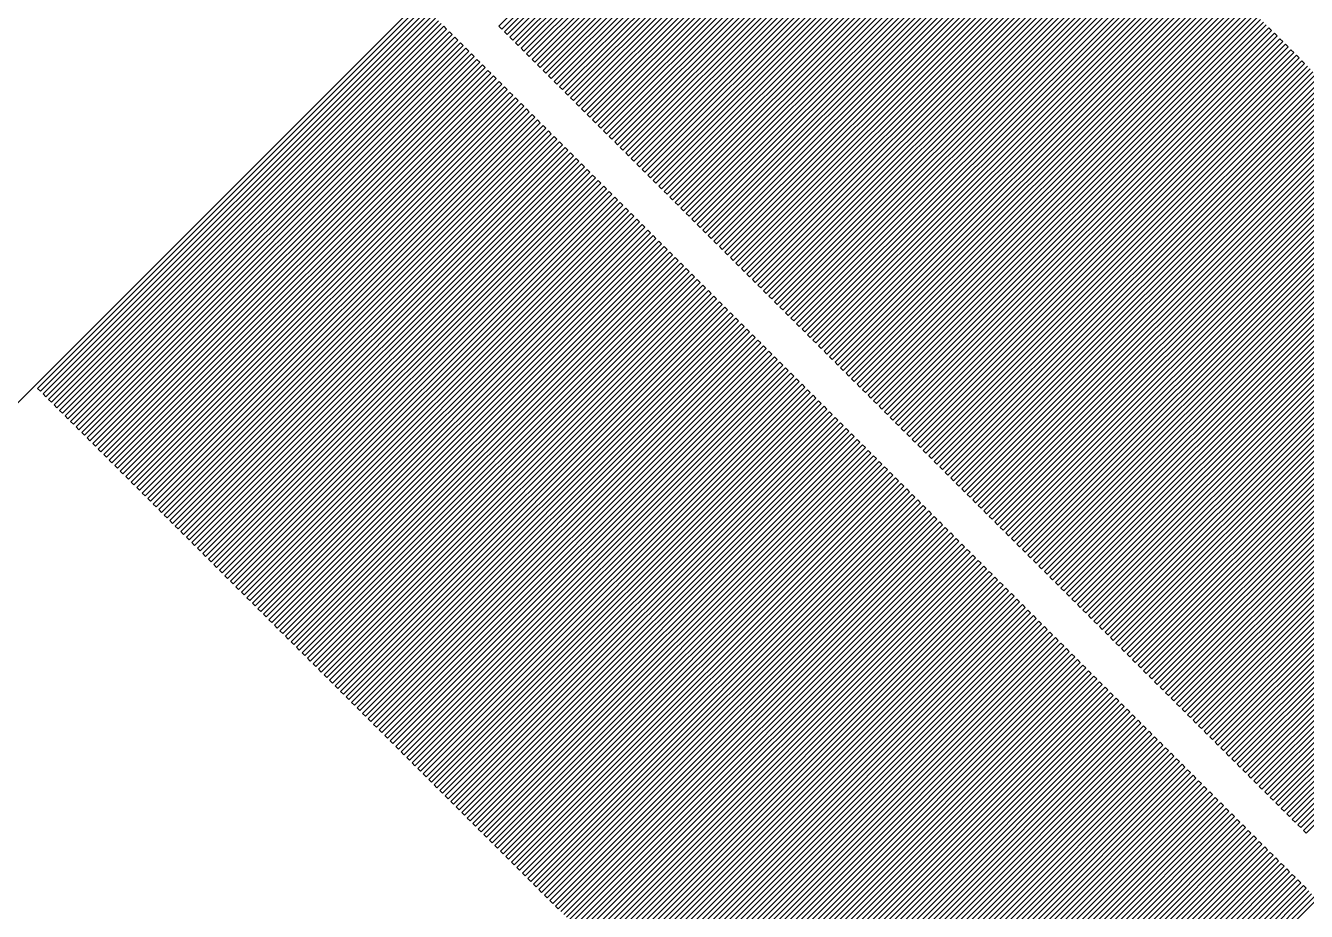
# Model space of a CAD drawing. Extents: x 1 to 107, y 1 to 71.
# Drawn here: x 96.735 to 100.023, y 7.848 to 10.123 of the extents above; entities that cross this region are included whole.
import ezdxf

# ---------------------------------------------------------------- set-up
doc = ezdxf.new("R2010")
doc.units = 0

msp = doc.modelspace()

# ---------------------------------------------------------------- linework, layer by layer
for p, q in [((97.9499, 10.1207), (98.9364, 11.1072)), ((98.9434, 11.1001), (97.957, 10.1137)), ((97.9641, 10.1066), (98.9505, 11.093)), ((98.9576, 11.0859), (97.9711, 10.0995)), ((97.9782, 10.0925), (98.9646, 11.0789)), ((98.9717, 11.0718), (97.9853, 10.0854)), ((97.9924, 10.0783), (98.9788, 11.0647)), ((98.9858, 11.0577), (97.9994, 10.0712)), ((98.0065, 10.0642), (98.9929, 11.0506)), ((99, 11.0435), (98.0136, 10.0571)), ((98.0206, 10.05), (99.0071, 11.0365)), ((99.0141, 11.0294), (98.0277, 10.043)), ((98.0348, 10.0359), (99.0212, 11.0223)), ((99.0283, 11.0152), (98.0419, 10.0288)), ((98.0489, 10.0217), (99.0354, 11.0082)), ((99.0424, 11.0011), (98.056, 10.0147)), ((98.0631, 10.0076), (99.0495, 10.994)), ((99.0566, 10.987), (98.0701, 10.0005)), ((98.0772, 9.99347), (99.0636, 10.9799)), ((99.0707, 10.9728), (98.0843, 9.98639)), ((98.0914, 9.97932), (99.0778, 10.9657)), ((99.0848, 10.9587), (98.0984, 9.97226)), ((98.1055, 9.96518), (99.0919, 10.9516)), ((99.099, 10.9445), (98.1126, 9.95811)), ((98.1196, 9.95103), (99.106, 10.9375)), ((99.1131, 10.9304), (98.1267, 9.94397)), ((98.1338, 9.93689), (99.1202, 10.9233)), ((99.1273, 10.9162), (98.1409, 9.92982)), ((98.1479, 9.92274), (99.1343, 10.9092)), ((99.1414, 10.9021), (98.155, 9.91568)), ((98.1621, 9.9086), (99.1485, 10.895)), ((99.1556, 10.888), (98.1691, 9.90154)), ((98.1762, 9.89447), (99.1626, 10.8809)), ((99.1697, 10.8738), (98.1833, 9.88739)), ((98.1904, 9.88033), (99.1768, 10.8667)), ((99.1838, 10.8597), (98.1974, 9.87326)), ((98.2045, 9.86618), (99.1909, 10.8526)), ((99.198, 10.8455), (98.2116, 9.85912)), ((98.2186, 9.85205), (99.205, 10.8385)), ((99.2121, 10.8314), (98.2257, 9.84497)), ((98.2328, 9.83791), (99.2192, 10.8243)), ((99.2263, 10.8172), (98.2398, 9.83084)), ((98.2469, 9.82376), (99.2333, 10.8102)), ((99.2404, 10.8031), (98.254, 9.8167)), ((98.2611, 9.80962), (99.2475, 10.796)), ((99.2545, 10.789), (98.2681, 9.80255)), ((98.2752, 9.79547), (99.2616, 10.7819)), ((99.2687, 10.7748), (98.2823, 9.78839)), ((98.2894, 9.78133), (99.2758, 10.7677)), ((99.2828, 10.7607), (98.2964, 9.77426)), ((98.3035, 9.76718), (99.2899, 10.7536)), ((99.297, 10.7465), (98.3106, 9.76012)), ((98.3176, 9.75305), (99.304, 10.7395)), ((99.3111, 10.7324), (98.3247, 9.74597)), ((98.3318, 9.73891), (99.3182, 10.7253)), ((99.3253, 10.7182), (98.3389, 9.73183)), ((98.3459, 9.72476), (99.3323, 10.7112)), ((99.3394, 10.7041), (98.353, 9.7177)), ((98.3601, 9.71062), (99.3465, 10.697)), ((99.3535, 10.69), (98.3671, 9.70355)), ((98.3742, 9.69649), (99.3606, 10.6829)), ((99.3677, 10.6758), (98.3813, 9.68941)), ((98.3883, 9.68234), (99.3748, 10.6687)), ((99.3818, 10.6617), (98.3954, 9.67526)), ((98.4025, 9.6682), (99.3889, 10.6546)), ((99.396, 10.6475), (98.4095, 9.66112)), ((98.4166, 9.65405), (99.403, 10.6405)), ((99.4101, 10.6334), (98.4237, 9.64697)), ((98.4308, 9.63991), (99.4172, 10.6263)), ((99.4243, 10.6192), (98.4379, 9.63283)), ((98.4449, 9.62576), (99.4313, 10.6122)), ((99.4384, 10.6051), (98.452, 9.6187)), ((98.4591, 9.61162), (99.4455, 10.598)), ((99.4525, 10.591), (98.4661, 9.60455)), ((98.4732, 9.59749), (99.4596, 10.5839)), ((99.4667, 10.5768), (98.4803, 9.59041)), ((98.4873, 9.58334), (99.4738, 10.5698)), ((99.4808, 10.5627), (98.4944, 9.57628)), ((98.5015, 9.5692), (99.4879, 10.5556)), ((99.495, 10.5486), (98.5085, 9.56213)), ((98.5156, 9.55505), (99.502, 10.5415)), ((99.5091, 10.5344), (98.5227, 9.54799)), ((98.5298, 9.54092), (99.5162, 10.5273)), ((99.5233, 10.5203), (98.5368, 9.53384)), ((98.5439, 9.52678), (99.5303, 10.5132)), ((99.5374, 10.5061), (98.551, 9.5197)), ((98.558, 9.51263), (99.5445, 10.499)), ((99.5515, 10.492), (98.5651, 9.50555)), ((98.5722, 9.49849), (99.5586, 10.4849)), ((99.5657, 10.4778), (98.5793, 9.49141)), ((98.5863, 9.48434), (99.5728, 10.4708)), ((99.5798, 10.4637), (98.5934, 9.47728)), ((98.6005, 9.4702), (99.5869, 10.4566)), ((99.594, 10.4496), (98.6075, 9.46313)), ((98.6146, 9.45605), (99.601, 10.4425)), ((99.6081, 10.4354), (98.6217, 9.44899)), ((98.6288, 9.44193), (99.6152, 10.4283)), ((99.6223, 10.4213), (98.6358, 9.43484)), ((98.6429, 9.42778), (99.6293, 10.4142)), ((99.6364, 10.4071), (98.65, 9.42072)), ((98.657, 9.41364), (99.6435, 10.4001)), ((99.6505, 10.393), (98.6641, 9.40657)), ((98.6712, 9.39951), (99.6576, 10.3859)), ((99.6647, 10.3788), (98.6783, 9.39243)), ((98.6853, 9.38536), (99.6717, 10.3718)), ((99.6788, 10.3647), (98.6924, 9.37828)), ((98.6995, 9.37122), (99.6859, 10.3576)), ((99.6929, 10.3506), (98.7065, 9.36414)), ((98.7136, 9.35706), (99.7, 10.3435)), ((99.7071, 10.3364), (98.7207, 9.34999)), ((98.7278, 9.34293), (99.7142, 10.3293)), ((99.7212, 10.3223), (98.7348, 9.33585)), ((98.7419, 9.32878), (99.7283, 10.3152)), ((99.7354, 10.3081), (98.749, 9.32172)), ((98.756, 9.31464), (99.7425, 10.3011)), ((99.7495, 10.294), (98.7631, 9.30757)), ((98.7702, 9.30051), (99.7566, 10.2869)), ((99.7637, 10.2798), (98.7773, 9.29343)), ((98.7843, 9.28636), (99.7707, 10.2728)), ((99.7778, 10.2657), (98.7914, 9.27928)), ((98.7985, 9.27222), (99.7849, 10.2586)), ((99.7919, 10.2516), (98.8055, 9.26515)), ((98.8126, 9.25807), (99.799, 10.2445)), ((99.8061, 10.2374), (98.8197, 9.25101)), ((98.8267, 9.24393), (99.8132, 10.2303)), ((99.8202, 10.2233), (98.8338, 9.23686)), ((98.8409, 9.22978), (99.8273, 10.2162)), ((99.8344, 10.2091), (98.848, 9.22272)), ((98.855, 9.21564), (99.8414, 10.2021)), ((99.8485, 10.195), (98.8621, 9.20857)), ((97.7449, 10.1844), (95.4091, 7.84868)), ((96.7655, 9.19092), (97.752, 10.1773)), ((97.759, 10.1703), (96.7726, 9.18384)), ((96.7797, 9.17677), (97.7661, 10.1632)), ((98.8692, 9.20149), (99.8556, 10.1879)), ((99.8627, 10.1808), (98.8763, 9.19443)), ((98.8833, 9.18736), (99.8697, 10.1738)), ((99.8768, 10.1667), (98.8904, 9.18028)), ((98.8975, 9.17322), (99.8839, 10.1596)), ((97.7732, 10.1561), (96.7868, 9.16971)), ((96.7938, 9.16263), (97.7802, 10.149)), ((97.7873, 10.142), (96.8009, 9.15556)), ((96.808, 9.14848), (97.7944, 10.1349)), ((97.8015, 10.1278), (96.815, 9.14142)), ((99.8909, 10.1526), (98.9045, 9.16615)), ((98.9116, 9.15907), (99.898, 10.1455)), ((99.9051, 10.1384), (98.9187, 9.15201)), ((98.9257, 9.14494), (99.9122, 10.1314)), ((96.8221, 9.13434), (97.8085, 10.1208)), ((97.8156, 10.1137), (96.8292, 9.12727)), ((96.8363, 9.12019), (97.8227, 10.1066)), ((97.8297, 10.0995), (96.8433, 9.11313)), ((97.8085, 10.1208), (97.8156, 10.1137)), ((97.8227, 10.1066), (97.8297, 10.0995)), ((97.957, 10.1137), (97.9499, 10.1207)), ((97.9711, 10.0995), (97.9641, 10.1066)), ((99.9192, 10.1243), (98.9328, 9.13786)), ((98.9399, 9.1308), (99.9263, 10.1172)), ((99.9334, 10.1101), (98.9469, 9.12373)), ((98.954, 9.11665), (99.9404, 10.1031)), ((99.9475, 10.096), (98.9611, 9.10959)), ((99.9263, 10.1172), (99.9334, 10.1101)), ((99.9404, 10.1031), (99.9475, 10.096)), ((96.8504, 9.10605), (97.8368, 10.0925)), ((97.8439, 10.0854), (96.8575, 9.09898)), ((96.8645, 9.09192), (97.851, 10.0783)), ((97.858, 10.0713), (96.8716, 9.08484)), ((96.8787, 9.07777), (97.8651, 10.0642)), ((97.8368, 10.0925), (97.8439, 10.0854)), ((97.851, 10.0783), (97.858, 10.0713)), ((97.8651, 10.0642), (97.8722, 10.0571)), ((97.9853, 10.0854), (97.9782, 10.0925)), ((97.9994, 10.0712), (97.9924, 10.0783)), ((98.0136, 10.0571), (98.0065, 10.0642)), ((98.9682, 9.10251), (99.9546, 10.0889)), ((99.9617, 10.0818), (98.9752, 9.09544)), ((98.9823, 9.08836), (99.9687, 10.0748)), ((99.9758, 10.0677), (98.9894, 9.0813)), ((98.9965, 9.07422), (99.9829, 10.0606)), ((99.9546, 10.0889), (99.9617, 10.0818)), ((99.9687, 10.0748), (99.9758, 10.0677)), ((99.9829, 10.0606), (99.9899, 10.0536)), ((97.8722, 10.0571), (96.8858, 9.07071)), ((96.8928, 9.06363), (97.8792, 10.05)), ((97.8863, 10.043), (96.8999, 9.05656)), ((96.907, 9.0495), (97.8934, 10.0359)), ((97.9005, 10.0288), (96.914, 9.04242)), ((97.8792, 10.05), (97.8863, 10.043)), ((97.8934, 10.0359), (97.9005, 10.0288)), ((98.0277, 10.043), (98.0206, 10.05)), ((98.0419, 10.0288), (98.0348, 10.0359)), ((99.9899, 10.0536), (99.0035, 9.06715)), ((99.0106, 9.06007), (99.997, 10.0465)), ((100.004, 10.0394), (99.0177, 9.05301)), ((99.0247, 9.04594), (100.011, 10.0324)), ((99.997, 10.0465), (100.004, 10.0394)), ((100.011, 10.0324), (100.018, 10.0253)), ((96.9211, 9.03535), (97.9075, 10.0218)), ((97.9146, 10.0147), (96.9282, 9.02827)), ((96.9353, 9.02121), (97.9217, 10.0076)), ((97.9287, 10.0005), (96.9423, 9.01414)), ((97.9075, 10.0218), (97.9146, 10.0147)), ((97.9217, 10.0076), (97.9287, 10.0005)), ((98.056, 10.0147), (98.0489, 10.0217)), ((98.0701, 10.0005), (98.0631, 10.0076)), ((100.018, 10.0253), (99.0318, 9.03886)), ((99.0389, 9.03181), (100.025, 10.0182)), ((100.032, 10.0112), (99.0459, 9.02473)), ((99.053, 9.01767), (100.039, 10.0041)), ((100.046, 9.99701), (99.0601, 9.0106)), ((96.9494, 9.00706), (97.9358, 9.99347)), ((97.9429, 9.9864), (96.9565, 9)), ((96.9635, 8.99294), (97.95, 9.97934)), ((97.957, 9.97226), (96.9706, 8.98586)), ((96.9777, 8.97879), (97.9641, 9.96519)), ((97.9358, 9.99347), (97.9429, 9.9864)), ((97.95, 9.97934), (97.957, 9.97226)), ((97.9641, 9.96519), (97.9712, 9.95813)), ((98.0843, 9.98639), (98.0772, 9.99347)), ((98.0984, 9.97226), (98.0914, 9.97932)), ((98.1126, 9.95811), (98.1055, 9.96518)), ((99.0672, 9.00352), (100.054, 9.98994)), ((100.061, 9.98286), (99.0742, 8.99648)), ((99.0813, 8.9894), (100.068, 9.9758)), ((100.075, 9.96872), (99.0884, 8.98233)), ((97.9712, 9.95813), (96.9847, 8.97173)), ((96.9918, 8.96465), (97.9782, 9.95105)), ((97.9853, 9.94398), (96.9989, 8.95758)), ((97.006, 8.95052), (97.9924, 9.93692)), ((97.9995, 9.92984), (97.013, 8.94344)), ((97.9782, 9.95105), (97.9853, 9.94398)), ((97.9924, 9.93692), (97.9995, 9.92984)), ((98.1267, 9.94397), (98.1196, 9.95103)), ((98.1409, 9.92982), (98.1338, 9.93689)), ((99.0954, 8.97525), (100.082, 9.96165)), ((100.089, 9.95459), (99.1025, 8.96819)), ((99.1096, 8.96111), (100.096, 9.94751)), ((100.103, 9.94044), (99.1167, 8.95404)), ((99.1237, 8.94696), (100.11, 9.93336)), ((97.0201, 8.93637), (98.0065, 9.92278)), ((98.0136, 9.9157), (97.0272, 8.92929)), ((97.0342, 8.92223), (98.0207, 9.90863)), ((98.0277, 9.90157), (97.0413, 8.91516)), ((98.0065, 9.92278), (98.0136, 9.9157)), ((98.0207, 9.90863), (98.0277, 9.90157)), ((98.155, 9.91568), (98.1479, 9.92274)), ((98.1691, 9.90154), (98.1621, 9.9086)), ((100.117, 9.9263), (99.1308, 8.9399)), ((99.1379, 8.93283), (100.124, 9.91924)), ((100.131, 9.91216), (99.1449, 8.92575)), ((99.152, 8.91869), (100.138, 9.90509)), ((100.145, 9.89803), (99.1591, 8.91162)), ((97.0484, 8.90808), (98.0348, 9.89449)), ((98.0419, 9.88742), (97.0555, 8.90102)), ((97.0625, 8.89395), (98.049, 9.88034)), ((98.056, 9.87328), (97.0696, 8.88687)), ((97.0767, 8.87981), (98.0631, 9.8662)), ((98.0348, 9.89449), (98.0419, 9.88742)), ((98.049, 9.88034), (98.056, 9.87328)), ((98.0631, 9.8662), (98.0702, 9.85913)), ((98.1833, 9.88739), (98.1762, 9.89447)), ((98.1974, 9.87326), (98.1904, 9.88033)), ((98.2116, 9.85912), (98.2045, 9.86618)), ((99.1662, 8.90454), (100.153, 9.89095)), ((100.16, 9.88388), (99.1732, 8.89748)), ((99.1803, 8.89041), (100.167, 9.87682)), ((100.174, 9.86974), (99.1874, 8.88333)), ((98.0702, 9.85913), (97.0837, 8.87273)), ((97.0908, 8.86566), (98.0772, 9.85205)), ((98.0843, 9.84499), (97.0979, 8.85858)), ((97.105, 8.85152), (98.0914, 9.83791)), ((98.0984, 9.83084), (97.112, 8.84444)), ((98.0772, 9.85205), (98.0843, 9.84499)), ((98.0914, 9.83791), (98.0984, 9.83084)), ((98.2257, 9.84497), (98.2186, 9.85205)), ((98.2398, 9.83084), (98.2328, 9.83791)), ((99.1944, 8.87627), (100.181, 9.86267)), ((100.188, 9.85559), (99.2015, 8.8692)), ((99.2086, 8.86212), (100.195, 9.84851)), ((100.202, 9.84145), (99.2156, 8.85506)), ((99.2227, 8.84798), (100.209, 9.83437)), ((97.1191, 8.83737), (98.1055, 9.82378)), ((98.1126, 9.8167), (97.1262, 8.83029)), ((97.1332, 8.82323), (98.1197, 9.80963)), ((98.1267, 9.80257), (97.1403, 8.81616)), ((98.1055, 9.82378), (98.1126, 9.8167)), ((98.1197, 9.80963), (98.1267, 9.80257)), ((98.254, 9.8167), (98.2469, 9.82376)), ((98.2681, 9.80255), (98.2611, 9.80962)), ((100.216, 9.8273), (99.2298, 8.84091)), ((99.2369, 8.83383), (100.223, 9.82024)), ((100.23, 9.81316), (99.2439, 8.82675)), ((99.251, 8.81969), (100.237, 9.80609)), ((100.244, 9.79903), (99.2581, 8.81262)), ((97.1474, 8.80908), (98.1338, 9.79549)), ((98.1409, 9.78842), (97.1544, 8.80202)), ((97.1615, 8.79495), (98.1479, 9.78136)), ((98.155, 9.77428), (97.1686, 8.78787)), ((97.1757, 8.78081), (98.1621, 9.76721)), ((98.1338, 9.79549), (98.1409, 9.78842)), ((98.1479, 9.78136), (98.155, 9.77428)), ((98.1621, 9.76721), (98.1691, 9.76015)), ((98.2823, 9.78839), (98.2752, 9.79547)), ((98.2964, 9.77426), (98.2894, 9.78133)), ((98.3106, 9.76012), (98.3035, 9.76718)), ((99.2652, 8.80554), (100.252, 9.79195)), ((100.259, 9.78488), (99.2722, 8.79848)), ((99.2793, 8.79141), (100.266, 9.77782)), ((100.273, 9.77074), (99.2864, 8.78433)), ((98.1691, 9.76015), (97.1827, 8.77374)), ((97.1898, 8.76666), (98.1762, 9.75307)), ((98.1833, 9.746), (97.1969, 8.7596)), ((97.204, 8.75252), (98.1904, 9.73892)), ((98.1974, 9.73186), (97.211, 8.74545)), ((98.1762, 9.75307), (98.1833, 9.746)), ((98.1904, 9.73892), (98.1974, 9.73186)), ((98.3247, 9.74597), (98.3176, 9.75305)), ((98.3389, 9.73183), (98.3318, 9.73891)), ((99.2934, 8.77727), (100.28, 9.76367)), ((100.287, 9.75659), (99.3005, 8.77019)), ((99.3076, 8.76312), (100.294, 9.74953)), ((100.301, 9.74246), (99.3146, 8.75606)), ((99.3217, 8.74898), (100.308, 9.73538)), ((97.2181, 8.73839), (98.2045, 9.72478)), ((98.2116, 9.71771), (97.2252, 8.73131)), ((97.2322, 8.72424), (98.2187, 9.71063)), ((98.2257, 9.70357), (97.2393, 8.71716)), ((98.2045, 9.72478), (98.2116, 9.71771)), ((98.2187, 9.71063), (98.2257, 9.70357)), ((98.353, 9.7177), (98.3459, 9.72476)), ((98.3671, 9.70355), (98.3601, 9.71062)), ((100.315, 9.72832), (99.3288, 8.74191)), ((99.3358, 8.73485), (100.322, 9.72124)), ((100.329, 9.71417), (99.3429, 8.72777)), ((99.35, 8.7207), (100.336, 9.70709)), ((100.343, 9.70003), (99.3571, 8.71362)), ((97.2464, 8.7101), (98.2328, 9.69649)), ((98.2399, 9.68942), (97.2534, 8.70302)), ((97.2605, 8.69595), (98.2469, 9.68236)), ((98.254, 9.67528), (97.2676, 8.68887)), ((97.2747, 8.68181), (98.2611, 9.66821)), ((98.2328, 9.69649), (98.2399, 9.68942)), ((98.2469, 9.68236), (98.254, 9.67528)), ((98.2611, 9.66821), (98.2682, 9.66113)), ((98.3813, 9.68941), (98.3742, 9.69649)), ((98.3954, 9.67526), (98.3883, 9.68234)), ((98.4095, 9.66112), (98.4025, 9.6682)), ((99.3641, 8.70656), (100.351, 9.69295)), ((100.358, 9.68588), (99.3712, 8.69948)), ((99.3783, 8.69241), (100.365, 9.67882)), ((100.372, 9.67174), (99.3854, 8.68533)), ((98.2682, 9.66113), (97.2817, 8.67473)), ((97.2888, 8.66766), (98.2752, 9.65407)), ((98.2823, 9.647), (97.2959, 8.6606)), ((97.3029, 8.65352), (98.2894, 9.63992)), ((98.2752, 9.65407), (98.2823, 9.647)), ((98.2894, 9.63992), (98.2964, 9.63286)), ((98.4237, 9.64697), (98.4166, 9.65405)), ((98.4379, 9.63283), (98.4308, 9.63991)), ((99.3924, 8.67827), (100.379, 9.66467)), ((100.386, 9.65759), (99.3995, 8.67119)), ((99.4066, 8.66412), (100.393, 9.65053)), ((100.4, 9.64346), (99.4136, 8.65706)), ((99.4207, 8.64998), (100.407, 9.63638)), ((98.2964, 9.63286), (97.31, 8.64645)), ((97.3171, 8.63939), (98.3035, 9.62579)), ((98.3106, 9.61871), (97.3242, 8.63231)), ((97.3312, 8.62524), (98.3176, 9.61165)), ((98.3247, 9.60458), (97.3383, 8.61818)), ((98.3035, 9.62579), (98.3106, 9.61871)), ((98.3176, 9.61165), (98.3247, 9.60458)), ((98.452, 9.6187), (98.4449, 9.62576)), ((98.4661, 9.60455), (98.4591, 9.61162)), ((100.414, 9.62932), (99.4278, 8.64291)), ((99.4348, 8.63585), (100.421, 9.62225)), ((100.428, 9.61517), (99.4419, 8.62877)), ((99.449, 8.6217), (100.435, 9.60811)), ((100.442, 9.60104), (99.4561, 8.61464)), ((97.3454, 8.6111), (98.3318, 9.5975)), ((98.3389, 9.59044), (97.3524, 8.60403)), ((97.3595, 8.59697), (98.3459, 9.58336)), ((98.353, 9.57628), (97.3666, 8.58989)), ((97.3737, 8.58282), (98.3601, 9.56921)), ((98.3318, 9.5975), (98.3389, 9.59044)), ((98.3459, 9.58336), (98.353, 9.57628)), ((98.3601, 9.56921), (98.3672, 9.56213)), ((98.4803, 9.59041), (98.4732, 9.59749)), ((98.4944, 9.57628), (98.4873, 9.58334)), ((98.5085, 9.56213), (98.5015, 9.5692)), ((99.4631, 8.60756), (100.45, 9.59396)), ((100.457, 9.5869), (99.4702, 8.60049)), ((99.4773, 8.59341), (100.464, 9.57982)), ((100.471, 9.57275), (99.4843, 8.58635)), ((98.3672, 9.56213), (97.3807, 8.57574)), ((97.3878, 8.56866), (98.3742, 9.55507)), ((98.3813, 9.548), (97.3949, 8.5616)), ((97.4019, 8.55452), (98.3884, 9.54092)), ((98.3742, 9.55507), (98.3813, 9.548)), ((98.3884, 9.54092), (98.3954, 9.53386)), ((98.5227, 9.54799), (98.5156, 9.55505)), ((98.5368, 9.53384), (98.5298, 9.54092)), ((99.4914, 8.57928), (100.478, 9.56567)), ((100.485, 9.55861), (99.4985, 8.5722)), ((99.5056, 8.56514), (100.492, 9.55153)), ((100.499, 9.54446), (99.5126, 8.55806)), ((99.5197, 8.55099), (100.506, 9.53738)), ((98.3954, 9.53386), (97.409, 8.54745)), ((97.4161, 8.54039), (98.4025, 9.52679)), ((98.4096, 9.51971), (97.4232, 8.53331)), ((97.4302, 8.52625), (98.4166, 9.51265)), ((98.4237, 9.50558), (97.4373, 8.51918)), ((98.4025, 9.52679), (98.4096, 9.51971)), ((98.4166, 9.51265), (98.4237, 9.50558)), ((98.551, 9.5197), (98.5439, 9.52678)), ((98.5651, 9.50555), (98.558, 9.51263)), ((100.513, 9.53032), (99.5268, 8.54391)), ((99.5338, 8.53685), (100.52, 9.52325)), ((100.527, 9.51617), (99.5409, 8.52977)), ((99.548, 8.52271), (100.534, 9.50911)), ((100.541, 9.50204), (99.5551, 8.51564)), ((97.4444, 8.5121), (98.4308, 9.4985)), ((98.4379, 9.49144), (97.4514, 8.50504)), ((97.4585, 8.49796), (98.4449, 9.48436)), ((98.452, 9.47729), (97.4656, 8.49089)), ((97.4727, 8.48383), (98.4591, 9.47023)), ((98.4308, 9.4985), (98.4379, 9.49144)), ((98.4449, 9.48436), (98.452, 9.47729)), ((98.4591, 9.47023), (98.4661, 9.46315)), ((98.5793, 9.49141), (98.5722, 9.49849)), ((98.5934, 9.47728), (98.5863, 9.48434)), ((98.6075, 9.46313), (98.6005, 9.4702)), ((99.5621, 8.50856), (100.549, 9.49496)), ((100.556, 9.4879), (99.5692, 8.5015)), ((99.5763, 8.49442), (100.563, 9.48082)), ((100.57, 9.47375), (99.5833, 8.48735)), ((98.4661, 9.46315), (97.4797, 8.47675)), ((97.4868, 8.46968), (98.4732, 9.45609)), ((98.4803, 9.44901), (97.4939, 8.46262)), ((97.5009, 8.45554), (98.4874, 9.44194)), ((98.4732, 9.45609), (98.4803, 9.44901)), ((98.4874, 9.44194), (98.4944, 9.43486)), ((98.6217, 9.44899), (98.6146, 9.45605)), ((98.6358, 9.43484), (98.6288, 9.44193)), ((99.5904, 8.48029), (100.577, 9.46669)), ((100.584, 9.45961), (99.5975, 8.47321)), ((99.6046, 8.46614), (100.591, 9.45255)), ((100.598, 9.44548), (99.6116, 8.45908)), ((99.6187, 8.452), (100.605, 9.4384)), ((98.4944, 9.43486), (97.508, 8.44847)), ((97.5151, 8.44139), (98.5015, 9.4278)), ((98.5086, 9.42072), (97.5222, 8.43433)), ((97.5292, 8.42725), (98.5156, 9.41365)), ((98.5227, 9.40659), (97.5363, 8.42018)), ((98.5015, 9.4278), (98.5086, 9.42072)), ((98.5156, 9.41365), (98.5227, 9.40659)), ((98.65, 9.42072), (98.6429, 9.42778)), ((98.6641, 9.40657), (98.657, 9.41364)), ((100.612, 9.43134), (99.6258, 8.44493)), ((99.6328, 8.43787), (100.619, 9.42426)), ((100.626, 9.41718), (99.6399, 8.43079)), ((99.647, 8.42372), (100.633, 9.41011)), ((100.64, 9.40303), (99.6541, 8.41664)), ((97.5434, 8.4131), (98.5298, 9.39951)), ((98.5368, 9.39244), (97.5504, 8.40604)), ((97.5575, 8.39896), (98.5439, 9.38536)), ((98.551, 9.3783), (97.5646, 8.39189)), ((97.5716, 8.38483), (98.5581, 9.37123)), ((98.5298, 9.39951), (98.5368, 9.39244)), ((98.5439, 9.38536), (98.551, 9.3783)), ((98.5581, 9.37123), (98.5651, 9.36415)), ((98.6783, 9.39243), (98.6712, 9.39951)), ((98.6924, 9.37828), (98.6853, 9.38536)), ((98.7065, 9.36414), (98.6995, 9.37122)), ((99.6611, 8.40956), (100.648, 9.39597)), ((100.655, 9.3889), (99.6682, 8.4025)), ((99.6753, 8.39542), (100.662, 9.38182)), ((100.669, 9.37476), (99.6823, 8.38835)), ((98.5651, 9.36415), (97.5787, 8.37775)), ((97.5858, 8.37068), (98.5722, 9.35709)), ((98.5793, 9.35002), (97.5928, 8.36362)), ((97.5999, 8.35654), (98.5863, 9.34294)), ((98.5722, 9.35709), (98.5793, 9.35002)), ((98.5863, 9.34294), (98.5934, 9.33588)), ((98.7207, 9.34999), (98.7136, 9.35706)), ((98.7348, 9.33585), (98.7278, 9.34293)), ((99.6894, 8.38129), (100.676, 9.36769)), ((100.683, 9.36061), (99.6965, 8.37421)), ((99.7036, 8.36714), (100.69, 9.35355)), ((100.697, 9.34648), (99.7106, 8.36008)), ((99.7177, 8.353), (100.704, 9.3394)), ((98.5934, 9.33588), (97.607, 8.34947)), ((97.6141, 8.34241), (98.6005, 9.32881)), ((98.6076, 9.32173), (97.6211, 8.33533)), ((97.6282, 8.32826), (98.6146, 9.31467)), ((98.6217, 9.30759), (97.6353, 8.32118)), ((98.6005, 9.32881), (98.6076, 9.32173)), ((98.6146, 9.31467), (98.6217, 9.30759)), ((98.749, 9.32172), (98.7419, 9.32878)), ((98.7631, 9.30757), (98.756, 9.31464)), ((100.711, 9.33234), (99.7248, 8.34593)), ((99.7318, 8.33887), (100.718, 9.32527)), ((100.725, 9.31819), (99.7389, 8.33179)), ((99.746, 8.32472), (100.732, 9.31113)), ((97.6424, 8.31412), (98.6288, 9.30052)), ((98.6358, 9.29344), (97.6494, 8.30705)), ((97.6565, 8.29997), (98.6429, 9.28638)), ((98.65, 9.2793), (97.6636, 8.29291)), ((97.6706, 8.28583), (98.6571, 9.27223)), ((98.6288, 9.30052), (98.6358, 9.29344)), ((98.6429, 9.28638), (98.65, 9.2793)), ((98.6571, 9.27223), (98.6641, 9.26515)), ((98.7773, 9.29343), (98.7702, 9.30051)), ((98.7914, 9.27928), (98.7843, 9.28636)), ((98.8055, 9.26515), (98.7985, 9.27222)), ((100.739, 9.30405), (99.7531, 8.31764)), ((99.7601, 8.31058), (100.747, 9.29698)), ((100.754, 9.2899), (99.7672, 8.30351)), ((99.7743, 8.29643), (100.761, 9.28284)), ((100.768, 9.27576), (99.7813, 8.28937)), ((98.6641, 9.26515), (97.6777, 8.27876)), ((97.6848, 8.27168), (98.6712, 9.25809)), ((98.6783, 9.25102), (97.6918, 8.26462)), ((97.6989, 8.25754), (98.6853, 9.24394)), ((98.6712, 9.25809), (98.6783, 9.25102)), ((98.6853, 9.24394), (98.6924, 9.23688)), ((98.8197, 9.25101), (98.8126, 9.25807)), ((98.8338, 9.23686), (98.8267, 9.24393)), ((99.7884, 8.28229), (100.775, 9.26869)), ((100.782, 9.26161), (99.7955, 8.27522)), ((99.8026, 8.26814), (100.789, 9.25455)), ((100.796, 9.24748), (99.8096, 8.26108)), ((99.8167, 8.254), (100.803, 9.2404)), ((98.6924, 9.23688), (97.706, 8.25047)), ((97.7131, 8.24341), (98.6995, 9.22981)), ((98.7066, 9.22273), (97.7201, 8.23633)), ((97.7272, 8.22926), (98.7136, 9.21567)), ((98.7207, 9.20859), (97.7343, 8.22218)), ((98.6995, 9.22981), (98.7066, 9.22273)), ((98.7136, 9.21567), (98.7207, 9.20859)), ((98.848, 9.22272), (98.8409, 9.22978)), ((98.8621, 9.20857), (98.855, 9.21564)), ((100.81, 9.23334), (99.8238, 8.24693)), ((99.8308, 8.23985), (100.817, 9.22626)), ((100.824, 9.21919), (99.8379, 8.23279)), ((99.845, 8.22572), (100.831, 9.21213)), ((96.7726, 9.18384), (96.7655, 9.19092)), ((96.7868, 9.16971), (96.7797, 9.17677)), ((97.7413, 8.21512), (98.7278, 9.20152)), ((98.7348, 9.19446), (97.7484, 8.20805)), ((97.7555, 8.20097), (98.7419, 9.18738)), ((98.749, 9.18031), (97.7626, 8.19391)), ((97.7696, 8.18684), (98.7561, 9.17325)), ((98.7278, 9.20152), (98.7348, 9.19446)), ((98.7419, 9.18738), (98.749, 9.18031)), ((98.7561, 9.17325), (98.7631, 9.16617)), ((98.8763, 9.19443), (98.8692, 9.20149)), ((98.8904, 9.18028), (98.8833, 9.18736)), ((98.9045, 9.16615), (98.8975, 9.17322)), ((100.838, 9.20505), (99.8521, 8.21864)), ((99.8591, 8.21158), (100.846, 9.19798)), ((100.853, 9.19092), (99.8662, 8.20451)), ((99.8733, 8.19743), (100.86, 9.18384)), ((100.867, 9.17677), (99.8803, 8.19037)), ((96.8009, 9.15556), (96.7938, 9.16263)), ((96.815, 9.14142), (96.808, 9.14848)), ((98.7631, 9.16617), (97.7767, 8.17976)), ((97.7838, 8.1727), (98.7702, 9.15909)), ((98.7773, 9.15202), (97.7908, 8.16563)), ((97.7979, 8.15855), (98.7843, 9.14494)), ((98.7702, 9.15909), (98.7773, 9.15202)), ((98.7843, 9.14494), (98.7914, 9.13788)), ((98.9187, 9.15201), (98.9116, 9.15907)), ((98.9328, 9.13786), (98.9257, 9.14494)), ((99.8874, 8.1833), (100.874, 9.16971)), ((100.881, 9.16263), (99.8945, 8.17622)), ((99.9015, 8.16916), (100.888, 9.15556)), ((100.895, 9.14848), (99.9086, 8.16209)), ((99.9157, 8.15501), (100.902, 9.14142)), ((96.8292, 9.12727), (96.8221, 9.13434)), ((96.8433, 9.11313), (96.8363, 9.12019)), ((98.7914, 9.13788), (97.805, 8.15149)), ((97.8121, 8.14441), (98.7985, 9.1308)), ((98.8056, 9.12373), (97.8191, 8.13733)), ((97.8262, 8.13026), (98.8126, 9.11667)), ((98.8197, 9.10959), (97.8333, 8.12318)), ((98.7985, 9.1308), (98.8056, 9.12373)), ((98.8126, 9.11667), (98.8197, 9.10959)), ((98.9469, 9.12373), (98.9399, 9.1308)), ((98.9611, 9.10959), (98.954, 9.11665)), ((100.909, 9.13434), (99.9227, 8.14795)), ((99.9298, 8.14087), (100.916, 9.12727)), ((100.923, 9.12019), (99.9369, 8.1338)), ((99.944, 8.12672), (100.93, 9.11313)), ((96.8575, 9.09898), (96.8504, 9.10605)), ((96.8716, 9.08484), (96.8645, 9.09192)), ((96.8858, 9.07071), (96.8787, 9.07777)), ((97.8403, 8.11612), (98.8268, 9.10252)), ((98.8338, 9.09546), (97.8474, 8.10905)), ((97.8545, 8.10197), (98.8409, 9.08838)), ((98.848, 9.08131), (97.8616, 8.09491)), ((97.8686, 8.08784), (98.855, 9.07425)), ((98.8268, 9.10252), (98.8338, 9.09546)), ((98.8409, 9.08838), (98.848, 9.08131)), ((98.855, 9.07425), (98.8621, 9.06717)), ((98.9752, 9.09544), (98.9682, 9.10251)), ((98.9894, 9.0813), (98.9823, 9.08836)), ((99.0035, 9.06715), (98.9965, 9.07422)), ((100.937, 9.10605), (99.951, 8.11966)), ((99.9581, 8.11258), (100.945, 9.09898)), ((100.952, 9.09192), (99.9652, 8.10551)), ((99.9723, 8.09843), (100.959, 9.08484)), ((100.966, 9.07777), (99.9793, 8.09137)), ((96.8999, 9.05656), (96.8928, 9.06363)), ((96.914, 9.04242), (96.907, 9.0495)), ((98.8621, 9.06717), (97.8757, 8.08076)), ((97.8828, 8.0737), (98.8692, 9.0601)), ((98.8763, 9.05304), (97.8898, 8.06664)), ((97.8969, 8.05956), (98.8833, 9.04596)), ((98.8692, 9.0601), (98.8763, 9.05304)), ((98.8833, 9.04596), (98.8904, 9.03889)), ((99.0177, 9.05301), (99.0106, 9.06007)), ((99.0318, 9.03886), (99.0247, 9.04594)), ((99.9864, 8.0843), (100.973, 9.07071)), ((100.98, 9.06363), (99.9935, 8.07722)), ((100.001, 8.07016), (100.987, 9.05656)), ((100.994, 9.04948), (100.008, 8.06308)), ((100.015, 8.05602), (101.001, 9.04242)), ((96.9282, 9.02827), (96.9211, 9.03535)), ((96.9423, 9.01414), (96.9353, 9.02121)), ((98.8904, 9.03889), (97.904, 8.05249)), ((97.9111, 8.04541), (98.8975, 9.03181)), ((98.9045, 9.02475), (97.9181, 8.03835)), ((97.9252, 8.03128), (98.9116, 9.01767)), ((98.9187, 9.0106), (97.9323, 8.0242)), ((98.8975, 9.03181), (98.9045, 9.02475)), ((98.9116, 9.01767), (98.9187, 9.0106)), ((99.0459, 9.02473), (99.0389, 9.03181)), ((99.0601, 9.0106), (99.053, 9.01767)), ((101.008, 9.03535), (100.022, 8.04895)), ((96.9565, 9), (96.9494, 9.00706)), ((96.9706, 8.98586), (96.9635, 8.99294)), ((96.9847, 8.97173), (96.9777, 8.97879)), ((97.9393, 8.01714), (98.9258, 9.00352)), ((98.9328, 8.99648), (97.9464, 8.01006)), ((97.9535, 8.00299), (98.9399, 8.9894)), ((98.947, 8.98233), (97.9606, 7.99591)), ((98.9258, 9.00352), (98.9328, 8.99648)), ((98.9399, 8.9894), (98.947, 8.98233)), ((99.0742, 8.99648), (99.0672, 9.00352)), ((99.0884, 8.98233), (99.0813, 8.9894)), ((96.9989, 8.95758), (96.9918, 8.96465)), ((97.013, 8.94344), (97.006, 8.95052)), ((97.9676, 7.98885), (98.954, 8.97527)), ((98.9611, 8.96819), (97.9747, 7.98177)), ((97.9818, 7.97472), (98.9682, 8.96114)), ((98.9753, 8.95406), (97.9888, 7.96764)), ((97.9959, 7.96057), (98.9823, 8.94699)), ((98.954, 8.97527), (98.9611, 8.96819)), ((98.9682, 8.96114), (98.9753, 8.95406)), ((98.9823, 8.94699), (98.9894, 8.93993)), ((99.1025, 8.96819), (99.0954, 8.97525)), ((99.1167, 8.95404), (99.1096, 8.96111)), ((99.1308, 8.9399), (99.1237, 8.94696)), ((97.0272, 8.92929), (97.0201, 8.93637)), ((97.0413, 8.91516), (97.0342, 8.92223)), ((98.9894, 8.93993), (98.003, 7.95351)), ((98.01, 7.94643), (98.9965, 8.93285)), ((99.0035, 8.92578), (98.0171, 7.93936)), ((98.0242, 7.9323), (99.0106, 8.9187)), ((99.0177, 8.91164), (98.0313, 7.92522)), ((98.9965, 8.93285), (99.0035, 8.92578)), ((99.0106, 8.9187), (99.0177, 8.91164)), ((99.1449, 8.92575), (99.1379, 8.93283)), ((99.1591, 8.91162), (99.152, 8.91869)), ((97.0555, 8.90102), (97.0484, 8.90808)), ((97.0696, 8.88687), (97.0625, 8.89395)), ((97.0837, 8.87273), (97.0767, 8.87981)), ((98.0383, 7.91815), (99.0247, 8.90456)), ((99.0318, 8.89749), (98.0454, 7.91107)), ((98.0525, 7.90401), (99.0389, 8.89041)), ((99.046, 8.88335), (98.0595, 7.89693)), ((99.0247, 8.90456), (99.0318, 8.89749)), ((99.0389, 8.89041), (99.046, 8.88335)), ((99.1732, 8.89748), (99.1662, 8.90454)), ((99.1874, 8.88333), (99.1803, 8.89041)), ((97.0979, 8.85858), (97.0908, 8.86566)), ((97.112, 8.84444), (97.105, 8.85152)), ((98.0666, 7.88986), (99.053, 8.87627)), ((99.0601, 8.8692), (98.0737, 7.88278)), ((98.0807, 7.87572), (99.0672, 8.86214)), ((99.0742, 8.85506), (98.0878, 7.86864)), ((98.0949, 7.86157), (99.0813, 8.84799)), ((99.053, 8.87627), (99.0601, 8.8692)), ((99.0672, 8.86214), (99.0742, 8.85506)), ((99.0813, 8.84799), (99.0884, 8.84093)), ((99.2015, 8.8692), (99.1944, 8.87627)), ((99.2156, 8.85506), (99.2086, 8.86212)), ((99.2298, 8.84091), (99.2227, 8.84798)), ((97.1262, 8.83029), (97.1191, 8.83737)), ((97.1403, 8.81616), (97.1332, 8.82323)), ((99.0884, 8.84093), (98.102, 7.85451)), ((98.109, 7.84743), (99.0955, 8.83385)), ((99.1025, 8.82678), (98.1161, 7.84036)), ((98.1232, 7.8333), (99.1096, 8.81972)), ((99.1167, 8.81264), (98.1302, 7.82622)), ((99.0955, 8.83385), (99.1025, 8.82678)), ((99.1096, 8.81972), (99.1167, 8.81264)), ((99.2439, 8.82675), (99.2369, 8.83383)), ((99.2581, 8.81262), (99.251, 8.81969)), ((97.1544, 8.80202), (97.1474, 8.80908)), ((97.1686, 8.78787), (97.1615, 8.79495)), ((97.1827, 8.77374), (97.1757, 8.78081)), ((98.1373, 7.81915), (99.1237, 8.80557)), ((99.1308, 8.79851), (98.1444, 7.81209)), ((98.1515, 7.80501), (99.1379, 8.79143)), ((99.1449, 8.78436), (98.1585, 7.79794)), ((99.1237, 8.80557), (99.1308, 8.79851)), ((99.1379, 8.79143), (99.1449, 8.78436)), ((99.2722, 8.79848), (99.2652, 8.80554)), ((99.2864, 8.78433), (99.2793, 8.79141)), ((97.1969, 8.7596), (97.1898, 8.76666)), ((97.211, 8.74545), (97.204, 8.75252)), ((98.1656, 7.79086), (99.152, 8.77728)), ((99.1591, 8.77022), (98.1727, 7.7838)), ((98.1797, 7.77673), (99.1662, 8.76314)), ((99.1732, 8.75607), (98.1868, 7.76965)), ((98.1939, 7.76259), (99.1803, 8.74899)), ((99.152, 8.77728), (99.1591, 8.77022)), ((99.1662, 8.76314), (99.1732, 8.75607)), ((99.1803, 8.74899), (99.1874, 8.74193)), ((99.3005, 8.77019), (99.2934, 8.77727)), ((99.3146, 8.75606), (99.3076, 8.76312)), ((99.3288, 8.74191), (99.3217, 8.74898)), ((97.2252, 8.73131), (97.2181, 8.73839)), ((97.2393, 8.71716), (97.2322, 8.72424)), ((99.1874, 8.74193), (98.201, 7.75551)), ((98.208, 7.74844), (99.1945, 8.73485)), ((99.2015, 8.72778), (98.2151, 7.74136)), ((98.2222, 7.7343), (99.2086, 8.72072)), ((99.2157, 8.71364), (98.2292, 7.72722)), ((99.1945, 8.73485), (99.2015, 8.72778)), ((99.2086, 8.72072), (99.2157, 8.71364)), ((99.3429, 8.72777), (99.3358, 8.73485)), ((99.3571, 8.71362), (99.35, 8.7207)), ((97.2534, 8.70302), (97.2464, 8.7101)), ((97.2676, 8.68887), (97.2605, 8.69595)), ((97.2817, 8.67473), (97.2747, 8.68181)), ((98.2363, 7.72015), (99.2227, 8.70657)), ((99.2298, 8.69949), (98.2434, 7.71307)), ((98.2505, 7.70601), (99.2369, 8.69243)), ((99.2439, 8.68536), (98.2575, 7.69894)), ((99.2227, 8.70657), (99.2298, 8.69949)), ((99.2369, 8.69243), (99.2439, 8.68536)), ((99.3712, 8.69948), (99.3641, 8.70656)), ((99.3854, 8.68533), (99.3783, 8.69241)), ((97.2959, 8.6606), (97.2888, 8.66766)), ((97.31, 8.64645), (97.3029, 8.65352)), ((98.2646, 7.69186), (99.251, 8.67828)), ((99.2581, 8.67122), (98.2717, 7.6848)), ((98.2787, 7.67773), (99.2652, 8.66415)), ((99.2722, 8.65707), (98.2858, 7.67065)), ((98.2929, 7.66359), (99.2793, 8.65001)), ((99.251, 8.67828), (99.2581, 8.67122)), ((99.2652, 8.66415), (99.2722, 8.65707)), ((99.2793, 8.65001), (99.2864, 8.64294)), ((99.3995, 8.67119), (99.3924, 8.67827)), ((99.4136, 8.65706), (99.4066, 8.66412)), ((99.4278, 8.64291), (99.4207, 8.64998)), ((97.3242, 8.63231), (97.3171, 8.63939)), ((97.3383, 8.61818), (97.3312, 8.62524)), ((99.2864, 8.64294), (98.3, 7.65652)), ((98.307, 7.64944), (99.2934, 8.63586)), ((99.3005, 8.62878), (98.3141, 7.64238)), ((98.3212, 7.63531), (99.3076, 8.62172)), ((99.3147, 8.61464), (98.3282, 7.62823)), ((99.2934, 8.63586), (99.3005, 8.62878)), ((99.3076, 8.62172), (99.3147, 8.61464)), ((99.4419, 8.62877), (99.4348, 8.63585)), ((99.4561, 8.61464), (99.449, 8.6217)), ((97.3524, 8.60403), (97.3454, 8.6111)), ((97.3666, 8.58989), (97.3595, 8.59697)), ((97.3807, 8.57574), (97.3737, 8.58282)), ((98.3353, 7.62115), (99.3217, 8.60757)), ((99.3288, 8.60049), (98.3424, 7.61409)), ((98.3495, 7.60701), (99.3359, 8.59343)), ((99.3429, 8.58636), (98.3565, 7.59995)), ((99.3217, 8.60757), (99.3288, 8.60049)), ((99.3359, 8.59343), (99.3429, 8.58636)), ((99.4702, 8.60049), (99.4631, 8.60756)), ((99.4843, 8.58635), (99.4773, 8.59341)), ((97.3949, 8.5616), (97.3878, 8.56866)), ((97.409, 8.54745), (97.4019, 8.55452)), ((98.3636, 7.59286), (99.35, 8.57928)), ((99.3571, 8.57222), (98.3707, 7.5858)), ((98.3777, 7.57874), (99.3642, 8.56516)), ((99.3712, 8.55807), (98.3848, 7.57166)), ((98.3919, 7.56459), (99.3783, 8.55101)), ((99.35, 8.57928), (99.3571, 8.57222)), ((99.3642, 8.56516), (99.3712, 8.55807)), ((99.3783, 8.55101), (99.3854, 8.54395)), ((99.4985, 8.5722), (99.4914, 8.57928)), ((99.5126, 8.55806), (99.5056, 8.56514)), ((99.5268, 8.54391), (99.5197, 8.55099)), ((97.4232, 8.53331), (97.4161, 8.54039)), ((97.4373, 8.51918), (97.4302, 8.52625)), ((99.3854, 8.54395), (98.3989, 7.55753)), ((98.406, 7.55045), (99.3924, 8.53687)), ((99.3995, 8.5298), (98.4131, 7.54338)), ((98.4202, 7.5363), (99.4066, 8.52272)), ((99.4137, 8.51566), (98.4272, 7.52924)), ((99.3924, 8.53687), (99.3995, 8.5298)), ((99.4066, 8.52272), (99.4137, 8.51566)), ((99.5409, 8.52977), (99.5338, 8.53685)), ((99.5551, 8.51564), (99.548, 8.52271)), ((97.4514, 8.50504), (97.4444, 8.5121)), ((97.4656, 8.49089), (97.4585, 8.49796)), ((97.4797, 8.47675), (97.4727, 8.48383)), ((98.4343, 7.52217), (99.4207, 8.50859)), ((99.4278, 8.50151), (98.4414, 7.51509)), ((98.4485, 7.50803), (99.4349, 8.49445)), ((99.4419, 8.48737), (98.4555, 7.50096)), ((99.4207, 8.50859), (99.4278, 8.50151)), ((99.4349, 8.49445), (99.4419, 8.48737)), ((99.5692, 8.5015), (99.5621, 8.50856)), ((99.5833, 8.48735), (99.5763, 8.49442)), ((97.4939, 8.46262), (97.4868, 8.46968)), ((97.508, 8.44847), (97.5009, 8.45554)), ((98.4626, 7.49388), (99.449, 8.4803)), ((99.4561, 8.47322), (98.4697, 7.48682)), ((98.4767, 7.47974), (99.4632, 8.46616)), ((99.4702, 8.45908), (98.4838, 7.47267)), ((98.4909, 7.46559), (99.4773, 8.45201)), ((99.449, 8.4803), (99.4561, 8.47322)), ((99.4632, 8.46616), (99.4702, 8.45908)), ((99.4773, 8.45201), (99.4844, 8.44495)), ((99.5975, 8.47321), (99.5904, 8.48029)), ((99.6116, 8.45908), (99.6046, 8.46614)), ((99.6258, 8.44493), (99.6187, 8.452)), ((97.5222, 8.43433), (97.5151, 8.44139)), ((97.5363, 8.42018), (97.5292, 8.42725)), ((99.4844, 8.44495), (98.4979, 7.45853)), ((98.505, 7.45145), (99.4914, 8.43787)), ((99.4985, 8.4308), (98.5121, 7.44438)), ((98.5192, 7.4373), (99.5056, 8.42372)), ((99.5126, 8.41666), (98.5262, 7.43024)), ((99.4914, 8.43787), (99.4985, 8.4308)), ((99.5056, 8.42372), (99.5126, 8.41666)), ((99.6399, 8.43079), (99.6328, 8.43787)), ((99.6541, 8.41664), (99.647, 8.42372)), ((97.5504, 8.40604), (97.5434, 8.4131)), ((97.5646, 8.39189), (97.5575, 8.39896)), ((97.5787, 8.37775), (97.5716, 8.38483)), ((98.5333, 7.42317), (99.5197, 8.40959)), ((99.5268, 8.40251), (98.5404, 7.41609)), ((98.5474, 7.40903), (99.5339, 8.39545)), ((99.5409, 8.38838), (98.5545, 7.40196)), ((99.5197, 8.40959), (99.5268, 8.40251)), ((99.5339, 8.39545), (99.5409, 8.38838)), ((99.6682, 8.4025), (99.6611, 8.40956)), ((99.6823, 8.38835), (99.6753, 8.39542)), ((97.5928, 8.36362), (97.5858, 8.37068)), ((97.607, 8.34947), (97.5999, 8.35654)), ((98.5616, 7.39488), (99.548, 8.3813)), ((99.5551, 8.37424), (98.5686, 7.38782)), ((98.5757, 7.38075), (99.5621, 8.36717)), ((99.5692, 8.36009), (98.5828, 7.37367)), ((98.5899, 7.36661), (99.5763, 8.35303)), ((99.548, 8.3813), (99.5551, 8.37424)), ((99.5621, 8.36717), (99.5692, 8.36009)), ((99.5763, 8.35303), (99.5834, 8.34595)), ((99.6965, 8.37421), (99.6894, 8.38129)), ((99.7106, 8.36008), (99.7036, 8.36714)), ((99.7248, 8.34593), (99.7177, 8.353)), ((97.6211, 8.33533), (97.6141, 8.34241)), ((97.6353, 8.32118), (97.6282, 8.32826)), ((99.5834, 8.34595), (98.597, 7.35953)), ((98.604, 7.35246), (99.5904, 8.33888)), ((99.5975, 8.3318), (98.6111, 7.3454)), ((98.6182, 7.33832), (99.6046, 8.32474)), ((99.5904, 8.33888), (99.5975, 8.3318)), ((99.6046, 8.32474), (99.6116, 8.31766)), ((99.7389, 8.33179), (99.7318, 8.33887)), ((99.7531, 8.31764), (99.746, 8.32472)), ((97.6494, 8.30705), (97.6424, 8.31412)), ((97.6636, 8.29291), (97.6565, 8.29997)), ((97.6777, 8.27876), (97.6706, 8.28583)), ((99.6116, 8.31766), (98.6252, 7.33125)), ((98.6323, 7.32417), (99.6187, 8.31059)), ((99.6258, 8.30351), (98.6394, 7.31711)), ((98.6464, 7.31003), (99.6329, 8.29645)), ((99.6399, 8.28938), (98.6535, 7.30296)), ((99.6187, 8.31059), (99.6258, 8.30351)), ((99.6329, 8.29645), (99.6399, 8.28938)), ((99.7672, 8.30351), (99.7601, 8.31058)), ((99.7813, 8.28937), (99.7743, 8.29643)), ((97.6918, 8.26462), (97.6848, 8.27168)), ((97.706, 8.25047), (97.6989, 8.25754)), ((98.6606, 7.29588), (99.647, 8.2823)), ((99.6541, 8.27524), (98.6676, 7.28882)), ((98.6747, 7.28175), (99.6611, 8.26817)), ((99.6682, 8.26109), (98.6818, 7.27467)), ((98.6889, 7.26761), (99.6753, 8.25403)), ((99.647, 8.2823), (99.6541, 8.27524)), ((99.6611, 8.26817), (99.6682, 8.26109)), ((99.6753, 8.25403), (99.6824, 8.24695)), ((99.7955, 8.27522), (99.7884, 8.28229)), ((99.8096, 8.26108), (99.8026, 8.26814)), ((99.8238, 8.24693), (99.8167, 8.254)), ((97.7201, 8.23633), (97.7131, 8.24341)), ((97.7343, 8.22218), (97.7272, 8.22926)), ((99.6824, 8.24695), (98.6959, 7.26053)), ((98.703, 7.25346), (99.6894, 8.23988)), ((99.6965, 8.23282), (98.7101, 7.2464)), ((98.7171, 7.23932), (99.7036, 8.22574)), ((99.6894, 8.23988), (99.6965, 8.23282)), ((99.7036, 8.22574), (99.7106, 8.21867)), ((99.8379, 8.23279), (99.8308, 8.23985)), ((99.8521, 8.21864), (99.845, 8.22572)), ((97.7484, 8.20805), (97.7413, 8.21512)), ((97.7626, 8.19391), (97.7555, 8.20097)), ((97.7767, 8.17976), (97.7696, 8.18684)), ((99.7106, 8.21867), (98.7242, 7.23225)), ((98.7313, 7.22519), (99.7177, 8.21161)), ((99.7248, 8.20453), (98.7384, 7.21811)), ((98.7454, 7.21104), (99.7319, 8.19745)), ((99.7389, 8.19038), (98.7525, 7.20398)), ((99.7177, 8.21161), (99.7248, 8.20453)), ((99.7319, 8.19745), (99.7389, 8.19038)), ((99.8662, 8.20451), (99.8591, 8.21158)), ((99.8803, 8.19037), (99.8733, 8.19743)), ((97.7908, 8.16563), (97.7838, 8.1727)), ((97.805, 8.15149), (97.7979, 8.15855)), ((98.7596, 7.1969), (99.746, 8.1833)), ((99.7531, 8.17624), (98.7666, 7.18982)), ((98.7737, 7.18275), (99.7601, 8.16916)), ((99.7672, 8.16209), (98.7808, 7.17567)), ((98.7879, 7.16861), (99.7743, 8.15503)), ((99.746, 8.1833), (99.7531, 8.17624)), ((99.7601, 8.16916), (99.7672, 8.16209)), ((99.7743, 8.15503), (99.7814, 8.14795)), ((99.8945, 8.17622), (99.8874, 8.1833)), ((99.9086, 8.16209), (99.9015, 8.16916)), ((99.9227, 8.14795), (99.9157, 8.15501)), ((97.8191, 8.13733), (97.8121, 8.14441)), ((97.8333, 8.12318), (97.8262, 8.13026)), ((99.7814, 8.14795), (98.7949, 7.16153)), ((98.802, 7.15446), (99.7884, 8.14088)), ((99.7955, 8.13382), (98.8091, 7.1474)), ((98.8161, 7.14032), (99.8026, 8.12674)), ((99.7884, 8.14088), (99.7955, 8.13382)), ((99.8026, 8.12674), (99.8096, 8.11967)), ((99.9369, 8.1338), (99.9298, 8.14087)), ((99.951, 8.11966), (99.944, 8.12672)), ((97.8474, 8.10905), (97.8403, 8.11612)), ((97.8616, 8.09491), (97.8545, 8.10197)), ((99.8096, 8.11967), (98.8232, 7.13326)), ((98.8303, 7.12619), (99.8167, 8.11261)), ((99.8238, 8.10553), (98.8374, 7.11911)), ((98.8444, 7.11205), (99.8308, 8.09846)), ((99.8379, 8.0914), (98.8515, 7.10498)), ((99.8167, 8.11261), (99.8238, 8.10553)), ((99.8308, 8.09846), (99.8379, 8.0914)), ((99.9652, 8.10551), (99.9581, 8.11258)), ((99.9793, 8.09137), (99.9723, 8.09843)), ((97.8757, 8.08076), (97.8686, 8.08784)), ((97.8898, 8.06664), (97.8828, 8.0737)), ((97.904, 8.05249), (97.8969, 8.05956)), ((98.8586, 7.0979), (99.845, 8.08432)), ((99.8521, 8.07726), (98.8656, 7.09084)), ((98.8727, 7.08376), (99.8591, 8.07018)), ((99.8662, 8.06311), (98.8798, 7.07669)), ((98.8869, 7.06963), (99.8733, 8.05603)), ((99.845, 8.08432), (99.8521, 8.07726)), ((99.8591, 8.07018), (99.8662, 8.06311)), ((99.8733, 8.05603), (99.8803, 8.04897)), ((99.9935, 8.07722), (99.9864, 8.0843)), ((100.008, 8.06308), (100.001, 8.07016)), ((100.022, 8.04895), (100.015, 8.05602)), ((97.9181, 8.03835), (97.9111, 8.04541)), ((97.9323, 8.0242), (97.9252, 8.03128)), ((99.8803, 8.04897), (98.8939, 7.06255)), ((98.901, 7.05548), (99.8874, 8.04189)), ((99.8945, 8.03482), (98.9081, 7.0484)), ((98.9151, 7.04134), (99.9016, 8.02774)), ((99.8874, 8.04189), (99.8945, 8.03482)), ((99.9016, 8.02774), (99.9086, 8.02068)), ((97.9464, 8.01006), (97.9393, 8.01714)), ((97.9606, 7.99591), (97.9535, 8.00299)), ((99.9086, 8.02068), (98.9222, 7.03426)), ((98.9293, 7.02719), (99.9157, 8.01361)), ((99.9228, 8.00653), (98.9364, 7.02011)), ((98.9434, 7.01305), (99.9298, 7.99947)), ((99.9369, 7.99239), (98.9505, 7.00597)), ((99.9157, 8.01361), (99.9228, 8.00653)), ((99.9298, 7.99947), (99.9369, 7.99239)), ((97.9747, 7.98177), (97.9676, 7.98885)), ((97.9888, 7.96764), (97.9818, 7.97472)), ((98.003, 7.95351), (97.9959, 7.96057)), ((98.9576, 6.9989), (99.944, 7.98532)), ((99.951, 7.97826), (98.9646, 6.99184)), ((98.9717, 6.98476), (99.9581, 7.97118)), ((99.9652, 7.96411), (98.9788, 6.97769)), ((98.9858, 6.97063), (99.9723, 7.95705)), ((99.944, 7.98532), (99.951, 7.97826)), ((99.9581, 7.97118), (99.9652, 7.96411)), ((99.9723, 7.95705), (99.9793, 7.94997)), ((98.0171, 7.93936), (98.01, 7.94643)), ((98.0313, 7.92522), (98.0242, 7.9323)), ((99.9793, 7.94997), (98.9929, 6.96355)), ((99, 6.95648), (99.9864, 7.9429)), ((99.9935, 7.93584), (99.0071, 6.94942)), ((99.0141, 6.94234), (100.001, 7.92876)), ((99.9864, 7.9429), (99.9935, 7.93584)), ((100.001, 7.92876), (100.008, 7.92169)), ((98.0454, 7.91107), (98.0383, 7.91815)), ((98.0595, 7.89693), (98.0525, 7.90401)), ((100.008, 7.92169), (99.0212, 6.93527)), ((99.0283, 6.92821), (100.015, 7.91461)), ((100.022, 7.90755), (99.0354, 6.92113)), ((99.0424, 6.91406), (100.029, 7.90047)), ((100.036, 7.8934), (99.0495, 6.90698)), ((100.015, 7.91461), (100.022, 7.90755)), ((98.0737, 7.88278), (98.0666, 7.88986)), ((98.0878, 7.86864), (98.0807, 7.87572)), ((98.102, 7.85451), (98.0949, 7.86157)), ((99.0566, 6.89992), (100.043, 7.88632)), ((100.05, 7.87926), (99.0636, 6.89284))]:
    msp.add_line(p, q)

doc.saveas('drawing.dxf')
